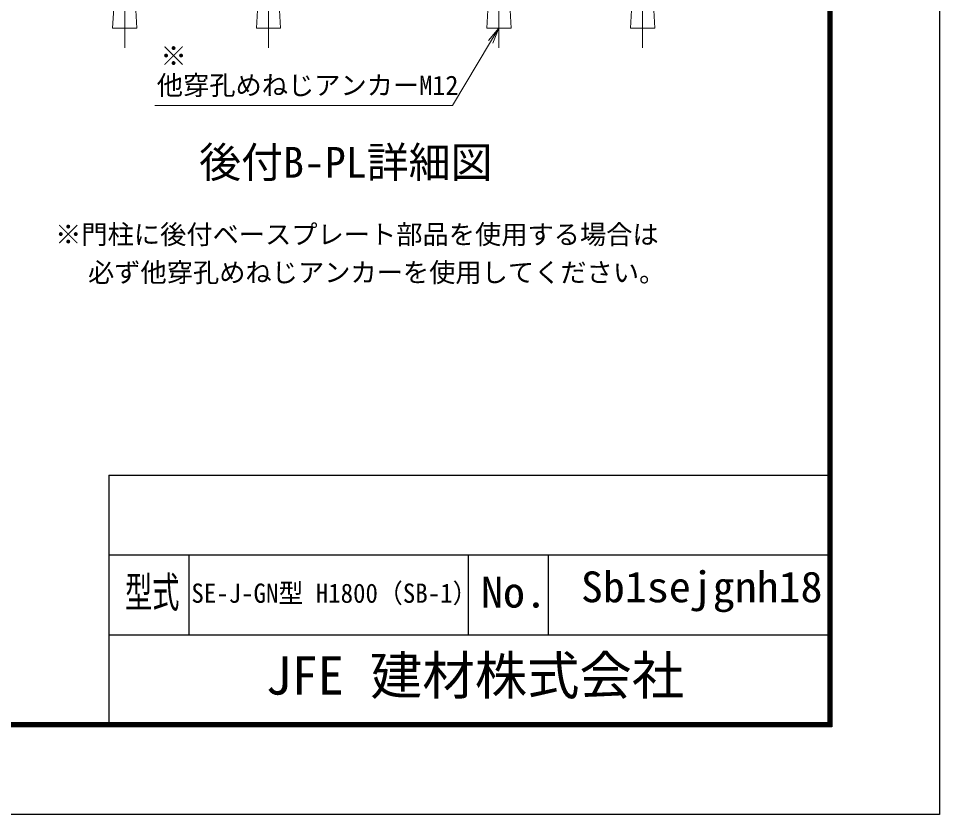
# Model space of a CAD drawing. Units: millimetres, scale not verified. Extents: x -10254 to -1854, y -2970 to 2970.
# Drawn here: x -4160 to -1854, y -2970 to -977 of the extents above; entities that cross this region are included whole.
import ezdxf
from ezdxf.enums import TextEntityAlignment as Align

# ---------------------------------------------------------------- set-up
doc = ezdxf.new("R2010")
doc.units = ezdxf.units.MM
doc.header["$LTSCALE"] = 30
doc.linetypes.add('USER1', pattern=[50.8, 31.75, -6.35, 6.35, -6.35])
for name, color, linetype, lineweight in [('0-1_D-TTL', 7, 'Continuous', 25), ('0-3_D-STR-TXT', 7, 'Continuous', 13), ('0-4_D-BMK', 2, 'USER1', 13), ('0-5_D-STR3', 3, 'Continuous', 13), ('0-7_D-STR-DIM', 7, 'Continuous', 13)]:
    doc.layers.add(name, color=color, linetype=linetype, lineweight=lineweight)
doc.layers.add('0-2_D-TTL-TXT', color=7, linetype='Continuous')
doc.styles.add('ＭＳ ゴシック', font='')
doc.styles.get('ＭＳ ゴシック').set_extended_font_data('MS Gothic')

# ---------------------------------------------------------------- blocks, each defined once
blk = doc.blocks.new('他穿孔めねじアンカーM12')
at = {"layer": '0-5_D-STR3', "lineweight": 18}
for p, q in [((174057.3, 84722.1), (174057.3, 83726.1)), ((176239.6, 85022.1), (174369, 85022.1)), ((174584.3, 85022.1), (176024.3, 85022.1)), ((174680.8, 83726.1), (174680.8, 84722.1)), ((175927.9, 83726.1), (175927.9, 84722.1)), ((176551.4, 83726.1), (176551.4, 84722.1)), ((176594.3, 83726.1), (174014.3, 83726.1)), ((174014.3, 83726.1), (174014.3, 83366.1)), ((174057.3, 83726.1), (176551.4, 83726.1)), ((175124.3, 83726.1), (175220.8, 83366.1)), ((175484.3, 83366.1), (175387.9, 83726.1)), ((176594.3, 83366.1), (176594.3, 83726.1)), ((173384.3, 83366.1), (173384.3, 83090.1)), ((177224.3, 83366.1), (173384.3, 83366.1)), ((173384.3, 83090.1), (177224.3, 83090.1)), ((174014.3, 83366.1), (176594.3, 83366.1)), ((174584.7, 83090.1), (174584.7, 82370.1)), ((174714.3, 82370.1), (174714.3, 83090.1)), ((175895.1, 82370.1), (175895.1, 83090.1)), ((176024.7, 82370.1), (176024.7, 83090.1)), ((177224.3, 83090.1), (177224.3, 83366.1)), ((174266.3, 82370.1), (174266.3, 78765.5)), ((176342.3, 82370.1), (176342.3, 78765.5)), ((175184.3, 78765.5), (174266.3, 78765.5)), ((174266.3, 78465.5), (174318.4, 78761)), ((174266.3, 78465.5), (175184.3, 78465.5)), ((174266.3, 78465.5), (174266.3, 78285.5)), ((174266.3, 78285.5), (175184.3, 78285.5)), ((174266.3, 77985.5), (174318.4, 78281)), ((175184.3, 78765.5), (175184.3, 76370.1)), ((175424.3, 78765.5), (176342.3, 78765.5)), ((175424.3, 78765.5), (175424.3, 76370.1)), ((176342.3, 78465.5), (175424.3, 78465.5)), ((176342.3, 78285.5), (175424.3, 78285.5)), ((176342.3, 78465.5), (176290.2, 78761)), ((176342.3, 77985.5), (176290.2, 78281)), ((176342.3, 78465.5), (176342.3, 78285.5)), ((174266.3, 77985.5), (175184.3, 77985.5)), ((174266.3, 77985.5), (174266.3, 77805.5)), ((174266.3, 77805.5), (175184.3, 77805.5)), ((174266.3, 77505.5), (174318.4, 77801)), ((174266.3, 77505.5), (175184.3, 77505.5)), ((174266.3, 77505.5), (174266.3, 77325.5)), ((176342.3, 77985.5), (175424.3, 77985.5)), ((176342.3, 77805.5), (175424.3, 77805.5)), ((176342.3, 77505.5), (175424.3, 77505.5)), ((176342.3, 77505.5), (176290.2, 77801)), ((176342.3, 77985.5), (176342.3, 77805.5)), ((176342.3, 77505.5), (176342.3, 77325.5)), ((174266.3, 77030.1), (174318.4, 77325.5)), ((174266.3, 77325.5), (175184.3, 77325.5)), ((174266.3, 77030.1), (175184.3, 77030.1)), ((174266.3, 77030.1), (174266.3, 76370.1)), ((176342.3, 77325.5), (175424.3, 77325.5)), ((176342.3, 77030.1), (175424.3, 77030.1)), ((176342.3, 77030.1), (176290.2, 77325.5)), ((176342.3, 77030.1), (176342.3, 76370.1)), ((174266.3, 76370.1), (176342.3, 76370.1)), ((174525, 76370.1), (174394.9, 74078.1)), ((176083.7, 76370.1), (176213.8, 74078.1)), ((176213.8, 74078.1), (174394.9, 74078.1))]:
    blk.add_line(p, q, dxfattribs=at)
at = {"layer": '0-5_D-STR3'}
blk.add_line((174266.3, 82370.1), (176342.3, 82370.1), dxfattribs=at)
at = {"layer": '0-5_D-STR3', "lineweight": 18}
for centre, radius, start, end in [((174369, 84710.1), 312, 2.20423, 177.79577), ((175304.3, 84224.1), 798, 38.61324, 141.38676), ((176239.6, 84710.1), 312, 2.20423, 177.79577), ((175304.3, 78765.5), 120, 0, 180)]:
    blk.add_arc(centre, radius, start, end, dxfattribs=at)

msp = doc.modelspace()

# ---------------------------------------------------------------- linework, layer by layer
at = {"layer": '0-1_D-TTL'}
for p, q in [((-3933.53, -2120), (-3933.53, -2740)), ((-3933.53, -2120), (-2133.53, -2120)), ((-3933.53, -2320), (-2133.53, -2320)), ((-3733.53, -2320), (-3733.53, -2520)), ((-3033.53, -2320), (-3033.53, -2520)), ((-2833.53, -2320), (-2833.53, -2520)), ((-3933.53, -2520), (-2133.53, -2520))]:
    msp.add_line(p, q, dxfattribs=at)
at = {"layer": '0-1_D-TTL', "color": 2}
msp.add_lwpolyline([(-10253.53, 2970), (-1853.53, 2970), (-1853.53, -2970), (-10253.53, -2970)], close=True, dxfattribs=at)
at = {"layer": '0-1_D-TTL'}
for points in [[(-9983.53, 2750), (-2123.53, 2750), (-2123.53, -2750), (-9983.53, -2750)], [(-9981.03, 2747.5), (-2126.03, 2747.5), (-2126.03, -2747.5), (-9981.03, -2747.5)], [(-9978.53, 2745), (-2128.53, 2745), (-2128.53, -2745), (-9978.53, -2745)], [(-9976.03, 2742.5), (-2131.03, 2742.5), (-2131.03, -2742.5), (-9976.03, -2742.5)], [(-9973.53, 2740), (-2133.53, 2740), (-2133.53, -2740), (-9973.53, -2740)]]:
    msp.add_lwpolyline(points, close=True, dxfattribs=at)
at = {"layer": '0-4_D-BMK'}
for p, q in [((-3893.62, -558.1), (-3893.62, -1050.11)), ((-3533.62, -558.1), (-3533.62, -1050.11)), ((-2957.01, -558.1), (-2957.01, -1050.11)), ((-2597.01, -558.1), (-2597.01, -1050.11))]:
    msp.add_line(p, q, dxfattribs=at)
at = {"layer": '0-7_D-STR-DIM'}
for p, q in [((-2983.31, -1031.76), (-2957, -1000.9)), ((-3818.62, -1194.5), (-3816.82, -1194.5))]:
    msp.add_line(p, q, dxfattribs=at)
msp.add_lwpolyline([(-2971.88, -1038.63), (-2957, -1000.9), (-2977.6, -1035.19), (-3073.28, -1194.5), (-3426.98, -1194.5), (-3816.82, -1194.5)], dxfattribs=at)

# ---------------------------------------------------------------- block references
at = {"layer": '0-7_D-STR-DIM', "xscale": 0.03333333, "yscale": 0.03333333}
for p in [(-9737.1, -3470.17), (-9377.1, -3470.17), (-8800.26, -3470.17), (-8440.49, -3470.17)]:
    msp.add_blockref('他穿孔めねじアンカーM12', p, dxfattribs=at)

# ---------------------------------------------------------------- texts
at = {"layer": '0-2_D-TTL-TXT', "style": 'ＭＳ ゴシック'}
for s, height, p in [('後付B-PL詳細図', 76.98, (-3707.43, -1398.49)), ('JFE 建材株式会社', 96.11, (-3541.15, -2698.5))]:
    msp.add_text(s, height=height, dxfattribs=at).set_placement(p, align=Align.BOTTOM_LEFT)
for s, height, width, p in [('型式', 76.98, 0.65, (-3893.27, -2474.8)), ('No.', 76.98, 1.05, (-3001.53, -2474.8)), ('Sb1sejgnh18', 76.98, 1.05, (-2751.53, -2461.47)), ('SE-J-GN型 H1800（SB-1）', 48.17, 0.95, (-3726.87, -2454.25))]:
    msp.add_text(s, height=height, dxfattribs=dict(at, width=width)).set_placement(p, align=Align.BOTTOM_LEFT)
at = {"layer": '0-3_D-STR-TXT', "style": 'ＭＳ ゴシック'}
for s, p in [('※', (-3804.24, -1109.19)), ('他穿孔めねじアンカーM12', (-3813.49, -1182.63)), ('※門柱に後付ベースプレート部品を使用する場合は', (-4067.99, -1556.12)), ('必ず他穿孔めねじアンカーを使用してください。', (-3985.68, -1651.23))]:
    msp.add_text(s, height=48.17, dxfattribs=at).set_placement(p, align=Align.BOTTOM_LEFT)

doc.saveas('drawing.dxf')
